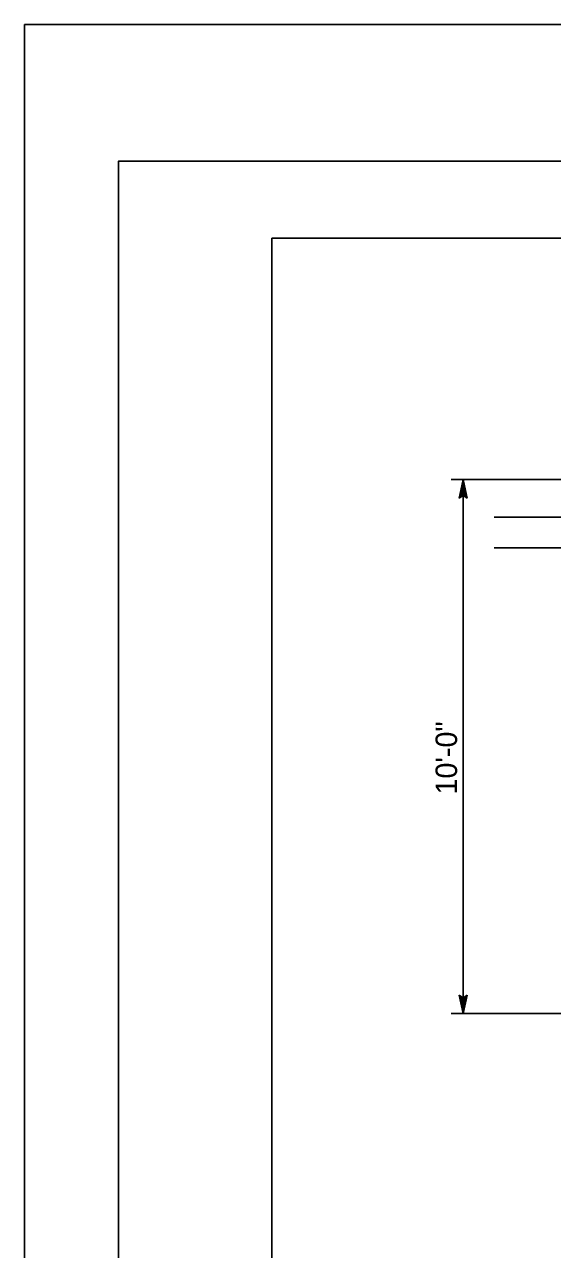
# Model space of a CAD drawing. Extents: x -894 to 866, y -476 to 714.
# Drawn here: x -894 to -722, y 314.2 to 713.6 of the extents above; entities that cross this region are included whole.
import ezdxf

# ---------------------------------------------------------------- set-up
doc = ezdxf.new("R2010")
doc.units = 0
for name, color, linetype in [('10 Sheet Format', 7, 'Continuous'), ('56 Stage 3 Anno', 7, 'Continuous'), ('57 Undefined', 7, 'Continuous'), ('60 Nongeo Data', 7, 'Continuous')]:
    doc.layers.add(name, color=color, linetype=linetype)

msp = doc.modelspace()

# ---------------------------------------------------------------- linework, layer by layer
at = {"layer": '10 Sheet Format'}
for p, q in [((-863.43, 668.96), (-863.43, -431.04)), ((-863.43, 668.96), (836.58, 668.96)), ((-813.45, 643.96), (811.55, 643.96)), ((-813.45, 643.96), (-813.45, -406.04))]:
    msp.add_line(p, q, dxfattribs=at)
for points in [[(-894.04, 713.56), (865.96, 713.56), (865.96, -476.44), (-894.04, -476.44)], [(-863.43, -431.04), (836.58, -431.04), (836.58, 668.96), (-863.43, 668.96)]]:
    msp.add_lwpolyline(points, close=True, dxfattribs=at)
at = {"layer": '56 Stage 3 Anno'}
for p, q in [((-755.03, 565.21), (-658.62, 565.21)), ((-752.43, 559.21), (-751.09, 565.21)), ((-752.07, 559.43), (-751.09, 563.83)), ((-751.09, 391.12), (-751.09, 565.21)), ((-751.09, 565.21), (-751.09, 565.21)), ((-751.09, 565.21), (-749.76, 559.21)), ((-751.09, 563.82), (-750.12, 559.45)), ((-751.09, 560.01), (-752.43, 559.21)), ((-752.43, 559.21), (-752.43, 559.21)), ((-751.71, 559.66), (-751.09, 562.45)), ((-751.37, 559.84), (-751.09, 561.07)), ((-751.09, 562.45), (-750.47, 559.63)), ((-751.09, 561.07), (-750.82, 559.86)), ((-749.76, 559.21), (-751.09, 560.01)), ((-749.76, 559.21), (-749.76, 559.21)), ((-751.09, 391.12), (-752.42, 397.12)), ((-752.42, 397.12), (-752.42, 397.12)), ((-752.42, 397.12), (-751.09, 396.32)), ((-751.09, 392.51), (-752.06, 396.89)), ((-751.09, 393.88), (-751.71, 396.71)), ((-751.09, 395.26), (-751.35, 396.47)), ((-751.09, 396.32), (-749.75, 397.12)), ((-749.75, 397.12), (-751.09, 391.12)), ((-750.1, 396.9), (-751.09, 392.5)), ((-750.46, 396.67), (-751.09, 393.88)), ((-750.81, 396.49), (-751.09, 395.26)), ((-749.75, 397.12), (-749.75, 397.12)), ((-755.03, 391.12), (-622.63, 391.12)), ((-751.09, 391.12), (-751.09, 391.12))]:
    msp.add_line(p, q, dxfattribs=at)
at = {"layer": '60 Nongeo Data'}
for p, q in [((-741, 552.96), (-654.69, 552.96)), ((-741, 542.96), (-714.09, 542.96))]:
    msp.add_line(p, q, dxfattribs=at)

# ---------------------------------------------------------------- texts
at = {"layer": '57 Undefined'}
msp.add_text('10\'-0"', height=7, rotation=90, dxfattribs=at).set_placement((-753.07, 462.55))

doc.saveas('drawing.dxf')
